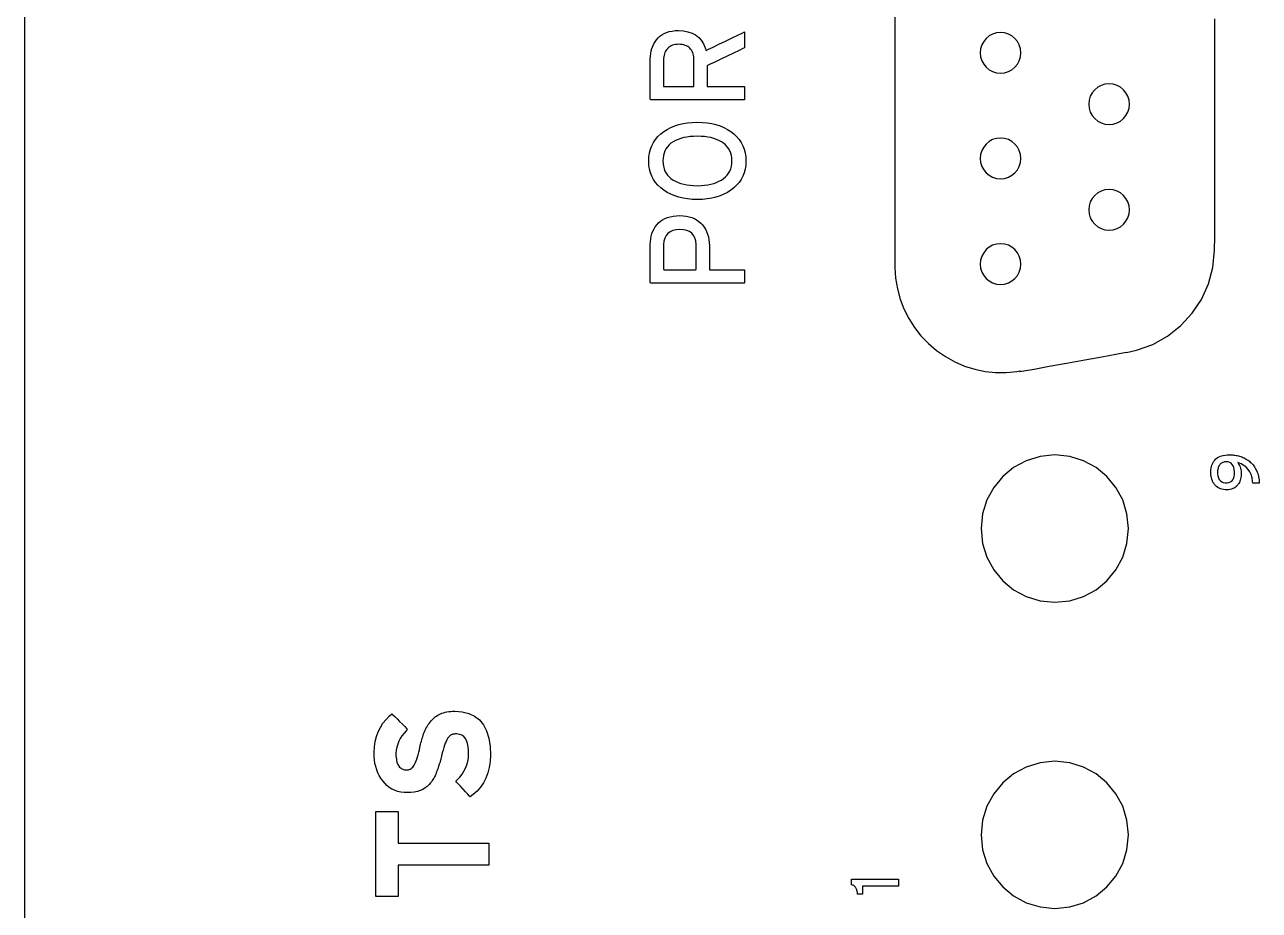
# Model space of a CAD drawing. Extents: x 1 to 47.7, y 0.2 to 33.5.
# Drawn here: x 31.599 to 32.873, y 17.852 to 18.766 of the extents above; entities that cross this region are included whole.
import ezdxf

# ---------------------------------------------------------------- set-up
doc = ezdxf.new("R2010")
doc.units = 0
doc.header["$MEASUREMENT"] = 0
doc.layers.add('6_0____DWG', color=7, linetype='CONTINUOUS')

msp = doc.modelspace()

# ---------------------------------------------------------------- linework, layer by layer
at = {"layer": '6_0____DWG'}
for points in [[(31.5991, 17.823), (31.5991, 17.9187), (31.5991, 18.0123), (31.5991, 18.0583), (31.5991, 18.1038), (31.5991, 18.1487), (31.5991, 18.1931), (31.5991, 18.2369), (31.5991, 18.2801), (31.5991, 18.3227), (31.5991, 18.3648), (31.5991, 18.4063), (31.5991, 18.4472), (31.5991, 18.4875), (31.5991, 18.5272), (31.5991, 18.5664), (31.5991, 18.6049), (31.5991, 18.6428), (31.5991, 18.6801), (31.5991, 18.7167), (31.5991, 18.7527), (31.5991, 18.7881)], [(32.4971, 18.7757), (32.4971, 18.6999), (32.4971, 18.6282), (32.4971, 18.5685), (32.4971, 18.5288), (32.4971, 18.5152), (32.4978, 18.5041), (32.4996, 18.4933), (32.5025, 18.4827), (32.5064, 18.4725), (32.5113, 18.4627), (32.5172, 18.4534), (32.5239, 18.4448), (32.5316, 18.4368), (32.5401, 18.4296), (32.5492, 18.4233), (32.5589, 18.4179), (32.5689, 18.4136), (32.5794, 18.4104), (32.5901, 18.4081), (32.601, 18.407), (32.612, 18.4069), (32.623, 18.408), (32.6262, 18.4085), (32.6262, 18.4084), (32.6262, 18.4083), (32.6261, 18.4082), (32.6261, 18.4081), (32.6261, 18.408), (32.6261, 18.4079), (32.6261, 18.4078), (32.6261, 18.4078), (32.6301, 18.4085), (32.6408, 18.4105), (32.6562, 18.4133), (32.6743, 18.4166), (32.6932, 18.42), (32.7107, 18.4232), (32.725, 18.4258), (32.734, 18.4274), (32.7361, 18.4278), (32.7361, 18.4278), (32.7361, 18.4277), (32.7361, 18.4277), (32.7361, 18.4276), (32.7361, 18.4276), (32.7362, 18.4275), (32.7362, 18.4275), (32.7362, 18.4275), (32.7463, 18.4298), (32.7631, 18.4359), (32.7784, 18.4445), (32.792, 18.4553), (32.8037, 18.468), (32.8133, 18.4824), (32.8205, 18.4983), (32.8252, 18.5153), (32.827, 18.5332), (32.8271, 18.5468), (32.8271, 18.5829), (32.8271, 18.6374), (32.8271, 18.7028), (32.8271, 18.7718)], [(31.9844, 17.9213), (32.0781, 17.9213), (32.0781, 17.8987), (31.9844, 17.8987), (31.9844, 17.8663), (31.9615, 17.8663), (31.9615, 17.9538), (31.9844, 17.9538), (31.9844, 17.9213)]]:
    msp.add_lwpolyline(points, dxfattribs=at)
for points in [[(32.2737, 18.7598), (32.2789, 18.7595), (32.2835, 18.7586), (32.2877, 18.7572), (32.2914, 18.7552), (32.2946, 18.7527), (32.2973, 18.7497), (32.2995, 18.7461), (32.3013, 18.742), (32.3023, 18.7392), (32.3048, 18.7404), (32.3094, 18.7426), (32.3155, 18.7456), (32.3223, 18.7489), (32.329, 18.7521), (32.335, 18.755), (32.3395, 18.7572), (32.3417, 18.7583), (32.3418, 18.758), (32.3418, 18.7566), (32.3418, 18.7545), (32.3418, 18.7518), (32.3418, 18.749), (32.3418, 18.7463), (32.3418, 18.7441), (32.3418, 18.7425), (32.3418, 18.742), (32.3401, 18.7412), (32.3362, 18.7393), (32.3306, 18.7366), (32.3241, 18.7335), (32.3175, 18.7302), (32.3114, 18.7273), (32.3066, 18.725), (32.3038, 18.7236), (32.3034, 18.7232), (32.3034, 18.7218), (32.3034, 18.7192), (32.3034, 18.7159), (32.3034, 18.7123), (32.3034, 18.7087), (32.3034, 18.7055), (32.3034, 18.7032), (32.3034, 18.7021), (32.3043, 18.7021), (32.3078, 18.7021), (32.313, 18.7021), (32.3193, 18.7021), (32.3259, 18.7021), (32.3322, 18.7021), (32.3374, 18.7021), (32.3409, 18.7021), (32.3418, 18.7021), (32.3418, 18.7014), (32.3418, 18.6999), (32.3418, 18.6979), (32.3418, 18.6955), (32.3418, 18.6932), (32.3418, 18.691), (32.3418, 18.6893), (32.3418, 18.6884), (32.3407, 18.6883), (32.3336, 18.6883), (32.3215, 18.6883), (32.3061, 18.6883), (32.2894, 18.6883), (32.2731, 18.6883), (32.259, 18.6883), (32.2489, 18.6883), (32.2447, 18.6883), (32.2446, 18.6896), (32.2446, 18.6935), (32.2446, 18.6992), (32.2446, 18.706), (32.2446, 18.7132), (32.2446, 18.7198), (32.2446, 18.7253), (32.2446, 18.7288), (32.2446, 18.7304), (32.2448, 18.7333), (32.2451, 18.736), (32.2456, 18.7387), (32.2463, 18.7412), (32.2472, 18.7436), (32.2483, 18.746), (32.2496, 18.7482), (32.251, 18.7502), (32.2527, 18.7522), (32.2545, 18.754), (32.2566, 18.7555), (32.2589, 18.7568), (32.2615, 18.7579), (32.2642, 18.7587), (32.2672, 18.7593), (32.2703, 18.7597)], [(32.6061, 18.7578), (32.6018, 18.7574), (32.5979, 18.7562), (32.5943, 18.7542), (32.5912, 18.7517), (32.5887, 18.7485), (32.5867, 18.745), (32.5855, 18.741), (32.5851, 18.7368), (32.5855, 18.7326), (32.5867, 18.7286), (32.5887, 18.7251), (32.5912, 18.722), (32.5943, 18.7194), (32.5979, 18.7175), (32.6018, 18.7162), (32.6061, 18.7158), (32.6103, 18.7162), (32.6142, 18.7175), (32.6178, 18.7194), (32.6209, 18.722), (32.6235, 18.7251), (32.6254, 18.7286), (32.6266, 18.7326), (32.6271, 18.7368), (32.6266, 18.741), (32.6254, 18.745), (32.6235, 18.7485), (32.6209, 18.7517), (32.6178, 18.7542), (32.6142, 18.7562), (32.6103, 18.7574)], [(32.2741, 18.7456), (32.2723, 18.7455), (32.2706, 18.7453), (32.269, 18.745), (32.2676, 18.7446), (32.2662, 18.744), (32.265, 18.7434), (32.2638, 18.7426), (32.2628, 18.7417), (32.2619, 18.7407), (32.261, 18.7396), (32.2603, 18.7384), (32.2597, 18.7371), (32.2592, 18.7357), (32.2588, 18.7342), (32.2585, 18.7327), (32.2584, 18.7311), (32.2583, 18.7296), (32.2583, 18.7282), (32.2583, 18.7252), (32.2583, 18.721), (32.2583, 18.7162), (32.2583, 18.7114), (32.2583, 18.7071), (32.2583, 18.7038), (32.2583, 18.7022), (32.259, 18.7021), (32.2617, 18.7021), (32.266, 18.7021), (32.2712, 18.7021), (32.2768, 18.7021), (32.282, 18.7021), (32.2863, 18.7021), (32.289, 18.7021), (32.2897, 18.7022), (32.2897, 18.7038), (32.2897, 18.7071), (32.2897, 18.7114), (32.2897, 18.7162), (32.2897, 18.721), (32.2897, 18.7252), (32.2897, 18.7282), (32.2897, 18.7296), (32.2896, 18.731), (32.2895, 18.7326), (32.2892, 18.7342), (32.2889, 18.7356), (32.2884, 18.737), (32.2878, 18.7383), (32.2871, 18.7394), (32.2863, 18.7405), (32.2854, 18.7416), (32.2844, 18.7425), (32.2833, 18.7433), (32.282, 18.744), (32.2807, 18.7445), (32.2792, 18.745), (32.2776, 18.7453), (32.2759, 18.7455)], [(32.7181, 18.7048), (32.7138, 18.7044), (32.7099, 18.7032), (32.7063, 18.7012), (32.7032, 18.6987), (32.7007, 18.6956), (32.6987, 18.692), (32.6975, 18.688), (32.6971, 18.6838), (32.6975, 18.6796), (32.6987, 18.6756), (32.7007, 18.6721), (32.7032, 18.669), (32.7063, 18.6664), (32.7099, 18.6645), (32.7138, 18.6632), (32.7181, 18.6628), (32.7223, 18.6632), (32.7263, 18.6645), (32.7298, 18.6664), (32.7329, 18.669), (32.7355, 18.6721), (32.7374, 18.6756), (32.7387, 18.6796), (32.7391, 18.6838), (32.7387, 18.688), (32.7374, 18.692), (32.7355, 18.6956), (32.7329, 18.6987), (32.7298, 18.7012), (32.7263, 18.7032), (32.7223, 18.7044)], [(32.2932, 18.6651), (32.2984, 18.6649), (32.3033, 18.6645), (32.308, 18.6637), (32.3124, 18.6627), (32.3166, 18.6613), (32.3205, 18.6597), (32.3242, 18.6578), (32.3276, 18.6557), (32.3308, 18.6532), (32.3337, 18.6504), (32.3362, 18.6475), (32.3383, 18.6443), (32.3401, 18.6409), (32.3415, 18.6373), (32.3425, 18.6335), (32.3431, 18.6294), (32.3434, 18.6252), (32.3431, 18.6209), (32.3425, 18.6169), (32.3415, 18.6131), (32.3401, 18.6096), (32.3383, 18.6062), (32.3362, 18.6031), (32.3337, 18.6002), (32.3308, 18.5975), (32.3276, 18.595), (32.3242, 18.5928), (32.3205, 18.5908), (32.3166, 18.5892), (32.3124, 18.5878), (32.308, 18.5868), (32.3033, 18.586), (32.2984, 18.5855), (32.2932, 18.5854), (32.288, 18.5855), (32.2831, 18.586), (32.2784, 18.5868), (32.274, 18.5878), (32.2698, 18.5892), (32.2658, 18.5908), (32.2621, 18.5928), (32.2586, 18.595), (32.2554, 18.5975), (32.2526, 18.6002), (32.2501, 18.6031), (32.248, 18.6062), (32.2463, 18.6096), (32.2449, 18.6131), (32.2439, 18.6169), (32.2433, 18.6209), (32.2431, 18.6252), (32.2433, 18.6294), (32.2439, 18.6335), (32.2449, 18.6373), (32.2463, 18.6409), (32.248, 18.6443), (32.2501, 18.6475), (32.2526, 18.6504), (32.2554, 18.6532), (32.2586, 18.6557), (32.2621, 18.6578), (32.2658, 18.6597), (32.2698, 18.6613), (32.274, 18.6627), (32.2784, 18.6637), (32.2831, 18.6645), (32.288, 18.6649)], [(32.2932, 18.6507), (32.2894, 18.6506), (32.2858, 18.6504), (32.2823, 18.6499), (32.2791, 18.6493), (32.2761, 18.6485), (32.2733, 18.6475), (32.2706, 18.6464), (32.2682, 18.645), (32.266, 18.6435), (32.264, 18.6418), (32.2623, 18.6399), (32.2609, 18.6379), (32.2597, 18.6357), (32.2588, 18.6333), (32.2582, 18.6308), (32.2578, 18.628), (32.2576, 18.6252), (32.2578, 18.6223), (32.2582, 18.6197), (32.2588, 18.6172), (32.2597, 18.6148), (32.2609, 18.6126), (32.2623, 18.6106), (32.264, 18.6088), (32.266, 18.6071), (32.2682, 18.6055), (32.2706, 18.6042), (32.2733, 18.603), (32.2761, 18.602), (32.2791, 18.6012), (32.2823, 18.6005), (32.2858, 18.6001), (32.2894, 18.5998), (32.2932, 18.5997), (32.297, 18.5998), (32.3005, 18.6001), (32.3039, 18.6005), (32.3071, 18.6012), (32.3101, 18.602), (32.3129, 18.603), (32.3155, 18.6042), (32.318, 18.6055), (32.3202, 18.6071), (32.3222, 18.6088), (32.324, 18.6106), (32.3255, 18.6126), (32.3267, 18.6148), (32.3277, 18.6172), (32.3283, 18.6197), (32.3287, 18.6223), (32.3289, 18.6252), (32.3287, 18.628), (32.3283, 18.6308), (32.3277, 18.6333), (32.3267, 18.6357), (32.3255, 18.6379), (32.324, 18.6399), (32.3222, 18.6418), (32.3202, 18.6435), (32.318, 18.645), (32.3155, 18.6464), (32.3129, 18.6475), (32.3101, 18.6485), (32.3071, 18.6493), (32.3039, 18.6499), (32.3005, 18.6504), (32.297, 18.6506)], [(32.6061, 18.6488), (32.6018, 18.6484), (32.5979, 18.6472), (32.5943, 18.6452), (32.5912, 18.6427), (32.5887, 18.6396), (32.5867, 18.636), (32.5855, 18.632), (32.5851, 18.6278), (32.5855, 18.6236), (32.5867, 18.6196), (32.5887, 18.6161), (32.5912, 18.613), (32.5943, 18.6104), (32.5979, 18.6085), (32.6018, 18.6072), (32.6061, 18.6068), (32.6103, 18.6072), (32.6142, 18.6085), (32.6178, 18.6104), (32.6209, 18.613), (32.6235, 18.6161), (32.6254, 18.6196), (32.6266, 18.6236), (32.6271, 18.6278), (32.6266, 18.632), (32.6254, 18.636), (32.6235, 18.6396), (32.6209, 18.6427), (32.6178, 18.6452), (32.6142, 18.6472), (32.6103, 18.6484)], [(32.7181, 18.5958), (32.7138, 18.5954), (32.7099, 18.5942), (32.7063, 18.5922), (32.7032, 18.5897), (32.7007, 18.5865), (32.6987, 18.583), (32.6975, 18.579), (32.6971, 18.5748), (32.6975, 18.5706), (32.6987, 18.5666), (32.7007, 18.5631), (32.7032, 18.56), (32.7063, 18.5574), (32.7099, 18.5555), (32.7138, 18.5542), (32.7181, 18.5538), (32.7223, 18.5542), (32.7263, 18.5555), (32.7298, 18.5574), (32.7329, 18.56), (32.7355, 18.5631), (32.7374, 18.5666), (32.7387, 18.5706), (32.7391, 18.5748), (32.7387, 18.579), (32.7374, 18.583), (32.7355, 18.5865), (32.7329, 18.5897), (32.7298, 18.5922), (32.7263, 18.5942), (32.7223, 18.5954)], [(32.2751, 18.5688), (32.2785, 18.5686), (32.2817, 18.5683), (32.2847, 18.5677), (32.2875, 18.5668), (32.2901, 18.5657), (32.2925, 18.5644), (32.2947, 18.5629), (32.2968, 18.5611), (32.2986, 18.5592), (32.3002, 18.557), (32.3016, 18.5548), (32.3028, 18.5523), (32.3038, 18.5498), (32.3046, 18.547), (32.3051, 18.5442), (32.3055, 18.5411), (32.3056, 18.538), (32.3056, 18.5369), (32.3056, 18.5345), (32.3056, 18.5311), (32.3056, 18.527), (32.3056, 18.5227), (32.3056, 18.5187), (32.3056, 18.5154), (32.3056, 18.5134), (32.3058, 18.513), (32.308, 18.513), (32.3122, 18.513), (32.3178, 18.513), (32.3241, 18.513), (32.3303, 18.513), (32.3358, 18.513), (32.3398, 18.513), (32.3418, 18.513), (32.3418, 18.5127), (32.3418, 18.5114), (32.3418, 18.5096), (32.3418, 18.5073), (32.3418, 18.5049), (32.3418, 18.5026), (32.3418, 18.5007), (32.3418, 18.4995), (32.3416, 18.4992), (32.3364, 18.4992), (32.3256, 18.4992), (32.3109, 18.4992), (32.2942, 18.4992), (32.2774, 18.4992), (32.2624, 18.4992), (32.251, 18.4992), (32.2451, 18.4992), (32.2446, 18.4998), (32.2446, 18.5031), (32.2446, 18.5083), (32.2446, 18.5147), (32.2446, 18.5215), (32.2446, 18.5281), (32.2446, 18.5336), (32.2446, 18.5374), (32.2446, 18.5389), (32.2448, 18.5419), (32.2451, 18.5448), (32.2456, 18.5476), (32.2464, 18.5502), (32.2473, 18.5527), (32.2485, 18.555), (32.2498, 18.5572), (32.2514, 18.5593), (32.2531, 18.5613), (32.2552, 18.563), (32.2574, 18.5645), (32.2598, 18.5658), (32.2624, 18.5668), (32.2653, 18.5677), (32.2683, 18.5683), (32.2716, 18.5686)], [(32.2751, 18.5544), (32.2713, 18.5541), (32.2679, 18.5533), (32.2651, 18.5521), (32.2628, 18.5504), (32.2609, 18.5482), (32.2596, 18.5456), (32.2587, 18.5426), (32.2584, 18.539), (32.2583, 18.5376), (32.2583, 18.5351), (32.2583, 18.5314), (32.2583, 18.527), (32.2583, 18.5224), (32.2583, 18.5182), (32.2583, 18.5149), (32.2583, 18.5132), (32.2589, 18.513), (32.2617, 18.513), (32.2663, 18.513), (32.2721, 18.513), (32.2782, 18.513), (32.2839, 18.513), (32.2886, 18.513), (32.2914, 18.513), (32.2919, 18.5132), (32.2919, 18.5149), (32.2919, 18.5182), (32.2919, 18.5224), (32.2919, 18.527), (32.2919, 18.5314), (32.2919, 18.5351), (32.2919, 18.5376), (32.2919, 18.539), (32.2915, 18.5427), (32.2906, 18.5458), (32.2892, 18.5484), (32.2874, 18.5506), (32.285, 18.5523), (32.2822, 18.5535), (32.2789, 18.5542)], [(32.6061, 18.5398), (32.6018, 18.5394), (32.5979, 18.5382), (32.5943, 18.5362), (32.5912, 18.5337), (32.5887, 18.5305), (32.5867, 18.527), (32.5855, 18.523), (32.5851, 18.5188), (32.5855, 18.5146), (32.5867, 18.5106), (32.5887, 18.5071), (32.5912, 18.504), (32.5943, 18.5014), (32.5979, 18.4995), (32.6018, 18.4982), (32.6061, 18.4978), (32.6103, 18.4982), (32.6142, 18.4995), (32.6178, 18.5014), (32.6209, 18.504), (32.6235, 18.5071), (32.6254, 18.5106), (32.6266, 18.5146), (32.6271, 18.5188), (32.6266, 18.523), (32.6254, 18.527), (32.6235, 18.5305), (32.6209, 18.5337), (32.6178, 18.5362), (32.6142, 18.5382), (32.6103, 18.5394)], [(32.6621, 18.3218), (32.6468, 18.3203), (32.6325, 18.3158), (32.6196, 18.3088), (32.6083, 18.2995), (32.5991, 18.2883), (32.592, 18.2754), (32.5876, 18.2611), (32.5861, 18.2458), (32.5876, 18.2305), (32.592, 18.2162), (32.5991, 18.2033), (32.6083, 18.1921), (32.6196, 18.1828), (32.6325, 18.1758), (32.6468, 18.1713), (32.6621, 18.1698), (32.6774, 18.1713), (32.6917, 18.1758), (32.7046, 18.1828), (32.7158, 18.1921), (32.7251, 18.2033), (32.7321, 18.2162), (32.7365, 18.2305), (32.7381, 18.2458), (32.7365, 18.2611), (32.7321, 18.2754), (32.7251, 18.2883), (32.7158, 18.2995), (32.7046, 18.3088), (32.6917, 18.3158), (32.6774, 18.3203)], [(32.8423, 18.322), (32.8434, 18.322), (32.8446, 18.322), (32.8457, 18.3219), (32.8468, 18.3217), (32.848, 18.3216), (32.8491, 18.3214), (32.8503, 18.3212), (32.8515, 18.3209), (32.8527, 18.3206), (32.8539, 18.3202), (32.855, 18.3198), (32.8562, 18.3193), (32.8574, 18.3188), (32.8585, 18.3182), (32.8596, 18.3175), (32.8607, 18.3169), (32.8618, 18.3161), (32.8628, 18.3154), (32.8638, 18.3145), (32.8648, 18.3136), (32.8657, 18.3127), (32.8666, 18.3117), (32.8674, 18.3106), (32.8682, 18.3095), (32.8689, 18.3083), (32.8696, 18.307), (32.8703, 18.3057), (32.8709, 18.3042), (32.8714, 18.3028), (32.8718, 18.3012), (32.8722, 18.2996), (32.8726, 18.2979), (32.8728, 18.2961), (32.873, 18.2943), (32.8731, 18.2928), (32.8727, 18.2928), (32.872, 18.2928), (32.871, 18.2928), (32.8698, 18.2928), (32.8686, 18.2928), (32.8676, 18.2928), (32.8668, 18.2928), (32.8663, 18.2928), (32.8661, 18.2948), (32.8656, 18.2983), (32.8646, 18.3015), (32.8633, 18.3043), (32.8616, 18.3069), (32.8595, 18.3091), (32.8571, 18.311), (32.8542, 18.3126), (32.851, 18.3139), (32.8512, 18.3132), (32.8519, 18.3121), (32.8526, 18.3108), (32.8532, 18.3095), (32.8536, 18.3081), (32.854, 18.3066), (32.8542, 18.305), (32.8543, 18.3032), (32.8543, 18.3015), (32.8543, 18.3), (32.8541, 18.2986), (32.8538, 18.2973), (32.8535, 18.2959), (32.853, 18.2947), (32.8525, 18.2935), (32.8518, 18.2923), (32.851, 18.2912), (32.8502, 18.2901), (32.8492, 18.2892), (32.8481, 18.2884), (32.847, 18.2877), (32.8457, 18.2871), (32.8443, 18.2866), (32.8428, 18.2863), (32.8412, 18.286), (32.8395, 18.2859), (32.8377, 18.286), (32.836, 18.2862), (32.8344, 18.2865), (32.8329, 18.287), (32.8315, 18.2876), (32.8302, 18.2883), (32.829, 18.2892), (32.8279, 18.2902), (32.827, 18.2914), (32.8261, 18.2926), (32.8253, 18.2939), (32.8247, 18.2953), (32.8241, 18.2967), (32.8237, 18.2982), (32.8233, 18.2998), (32.8231, 18.3015), (32.823, 18.3032), (32.823, 18.305), (32.8231, 18.3067), (32.8233, 18.3083), (32.8236, 18.3099), (32.8241, 18.3114), (32.8247, 18.3128), (32.8254, 18.3141), (32.8262, 18.3154), (32.8271, 18.3166), (32.8282, 18.3177), (32.8295, 18.3187), (32.8308, 18.3195), (32.8324, 18.3203), (32.8341, 18.3209), (32.8359, 18.3214), (32.8379, 18.3217), (32.84, 18.3219)], [(32.8389, 18.3148), (32.838, 18.3148), (32.8372, 18.3147), (32.8364, 18.3145), (32.8356, 18.3142), (32.8348, 18.3138), (32.8341, 18.3134), (32.8334, 18.3129), (32.8328, 18.3123), (32.8322, 18.3116), (32.8316, 18.3108), (32.8312, 18.31), (32.8308, 18.3091), (32.8305, 18.3081), (32.8302, 18.307), (32.8301, 18.3058), (32.83, 18.3046), (32.8301, 18.3025), (32.8304, 18.3002), (32.831, 18.2982), (32.8318, 18.2965), (32.8329, 18.2952), (32.8343, 18.2942), (32.8359, 18.2935), (32.8377, 18.2931), (32.8398, 18.2931), (32.8417, 18.2934), (32.8433, 18.294), (32.8446, 18.2949), (32.8457, 18.2962), (32.8465, 18.2977), (32.8471, 18.2996), (32.8474, 18.3018), (32.8475, 18.3043), (32.8473, 18.3067), (32.8469, 18.3088), (32.8462, 18.3106), (32.8452, 18.3121), (32.844, 18.3133), (32.8426, 18.3141), (32.8409, 18.3146)], [(32.0428, 18.0573), (32.0505, 18.0569), (32.0573, 18.0552), (32.0633, 18.0524), (32.0683, 18.0485), (32.0724, 18.0434), (32.0757, 18.0371), (32.078, 18.0296), (32.0794, 18.021), (32.0799, 18.0119), (32.0794, 18.0054), (32.0785, 17.9993), (32.077, 17.9937), (32.075, 17.9884), (32.0724, 17.9835), (32.0694, 17.979), (32.0659, 17.975), (32.0618, 17.9713), (32.0587, 17.9691), (32.0578, 17.97), (32.0562, 17.9718), (32.054, 17.9742), (32.0515, 17.9769), (32.049, 17.9796), (32.0467, 17.9821), (32.045, 17.984), (32.0439, 17.9852), (32.0452, 17.9867), (32.048, 17.9895), (32.0504, 17.9925), (32.0524, 17.9956), (32.0541, 17.9988), (32.0554, 18.0022), (32.0563, 18.0056), (32.0569, 18.0092), (32.0572, 18.0128), (32.0571, 18.0169), (32.0568, 18.0208), (32.0561, 18.0242), (32.0551, 18.0271), (32.0537, 18.0295), (32.0521, 18.0313), (32.0501, 18.0327), (32.0477, 18.0335), (32.045, 18.0339), (32.0439, 18.0339), (32.0433, 18.0339), (32.0426, 18.0338), (32.042, 18.0338), (32.0415, 18.0337), (32.0409, 18.0336), (32.0404, 18.0334), (32.0398, 18.0333), (32.0393, 18.0331), (32.0389, 18.0328), (32.0384, 18.0325), (32.038, 18.0322), (32.0375, 18.0318), (32.0371, 18.0314), (32.0367, 18.0309), (32.0363, 18.0304), (32.0359, 18.0299), (32.0354, 18.0293), (32.0346, 18.0279), (32.0339, 18.0263), (32.0331, 18.0244), (32.0323, 18.0223), (32.0316, 18.0199), (32.0308, 18.0173), (32.03, 18.0143), (32.0292, 18.0111), (32.0286, 18.0084), (32.0284, 18.0076), (32.0281, 18.0067), (32.0279, 18.0059), (32.0277, 18.005), (32.0274, 18.0042), (32.0271, 18.0034), (32.0269, 18.0026), (32.0266, 18.0019), (32.0264, 18.0011), (32.0261, 18.0003), (32.0259, 17.9995), (32.0256, 17.9987), (32.0254, 17.9979), (32.0251, 17.9972), (32.0248, 17.9964), (32.0245, 17.9957), (32.0242, 17.9949), (32.0238, 17.9938), (32.0232, 17.9923), (32.0225, 17.9909), (32.0219, 17.9896), (32.0212, 17.9883), (32.0204, 17.987), (32.0197, 17.9859), (32.0189, 17.9847), (32.018, 17.9836), (32.0165, 17.9817), (32.0145, 17.9798), (32.0123, 17.9782), (32.0099, 17.9767), (32.0072, 17.9756), (32.0043, 17.9746), (32.0011, 17.974), (31.9977, 17.9735), (31.9941, 17.9734), (31.9905, 17.9735), (31.9871, 17.974), (31.9839, 17.9747), (31.9808, 17.9758), (31.978, 17.9771), (31.9753, 17.9788), (31.9729, 17.9808), (31.9706, 17.983), (31.9685, 17.9855), (31.9666, 17.9882), (31.9649, 17.991), (31.9635, 17.9939), (31.9623, 17.997), (31.9613, 18.0002), (31.9605, 18.0036), (31.96, 18.0071), (31.9597, 18.0108), (31.9596, 18.0151), (31.96, 18.0208), (31.9609, 18.0262), (31.9622, 18.0313), (31.964, 18.0361), (31.9662, 18.0407), (31.9688, 18.045), (31.972, 18.049), (31.9755, 18.0528), (31.978, 18.0548), (31.979, 18.0538), (31.9809, 18.0519), (31.9833, 18.0495), (31.986, 18.0468), (31.9888, 18.0441), (31.9912, 18.0416), (31.9931, 18.0397), (31.9941, 18.0387), (31.9928, 18.0372), (31.9905, 18.0347), (31.9884, 18.0321), (31.9866, 18.0294), (31.9851, 18.0265), (31.984, 18.0235), (31.9831, 18.0204), (31.9825, 18.0172), (31.9822, 18.0139), (31.9822, 18.0115), (31.9824, 18.0097), (31.9826, 18.008), (31.9829, 18.0064), (31.9832, 18.005), (31.9836, 18.0037), (31.9841, 18.0025), (31.9847, 18.0015), (31.9853, 18.0006), (31.986, 17.9998), (31.9868, 17.9991), (31.9876, 17.9985), (31.9884, 17.9979), (31.9892, 17.9975), (31.99, 17.9972), (31.9909, 17.997), (31.9918, 17.9968), (31.9928, 17.9968), (31.9939, 17.9968), (31.995, 17.997), (31.996, 17.9973), (31.997, 17.9977), (31.9979, 17.9983), (31.9987, 17.999), (31.9995, 17.9998), (32.0002, 18.0007), (32.0009, 18.0018), (32.0016, 18.0031), (32.0023, 18.0045), (32.003, 18.0062), (32.0036, 18.0081), (32.0043, 18.0102), (32.005, 18.0125), (32.0057, 18.015), (32.0064, 18.0177), (32.0069, 18.0201), (32.0073, 18.0217), (32.0076, 18.0233), (32.008, 18.0248), (32.0084, 18.0264), (32.0089, 18.0279), (32.0093, 18.0295), (32.0098, 18.031), (32.0102, 18.0325), (32.0107, 18.0341), (32.0113, 18.0355), (32.0119, 18.037), (32.0126, 18.0384), (32.0132, 18.0397), (32.014, 18.0411), (32.0148, 18.0424), (32.0156, 18.0437), (32.0165, 18.0449), (32.0174, 18.0462), (32.0184, 18.0474), (32.0194, 18.0485), (32.0205, 18.0495), (32.0216, 18.0505), (32.0228, 18.0515), (32.0241, 18.0524), (32.0254, 18.0532), (32.0267, 18.054), (32.0282, 18.0547), (32.0297, 18.0553), (32.0313, 18.0558), (32.0331, 18.0563), (32.0348, 18.0567), (32.0367, 18.057), (32.0387, 18.0572), (32.0407, 18.0573)], [(32.6621, 18.0058), (32.6468, 18.0043), (32.6325, 17.9998), (32.6196, 17.9928), (32.6083, 17.9836), (32.5991, 17.9723), (32.592, 17.9594), (32.5876, 17.9451), (32.5861, 17.9298), (32.5876, 17.9145), (32.592, 17.9002), (32.5991, 17.8873), (32.6083, 17.8761), (32.6196, 17.8668), (32.6325, 17.8598), (32.6468, 17.8554), (32.6621, 17.8538), (32.6774, 17.8554), (32.6917, 17.8598), (32.7046, 17.8668), (32.7158, 17.8761), (32.7251, 17.8873), (32.7321, 17.9002), (32.7365, 17.9145), (32.7381, 17.9298), (32.7365, 17.9451), (32.7321, 17.9594), (32.7251, 17.9723), (32.7158, 17.9836), (32.7046, 17.9928), (32.6917, 17.9998), (32.6774, 18.0043)], [(32.5008, 17.877), (32.4994, 17.877), (32.4956, 17.877), (32.4902, 17.877), (32.4838, 17.877), (32.4773, 17.877), (32.4713, 17.877), (32.4666, 17.877), (32.4639, 17.877), (32.4636, 17.8769), (32.4636, 17.8763), (32.4636, 17.8752), (32.4636, 17.8739), (32.4636, 17.8724), (32.4636, 17.871), (32.4636, 17.8698), (32.4636, 17.869), (32.4636, 17.8686), (32.4634, 17.8686), (32.4629, 17.8686), (32.4621, 17.8686), (32.4613, 17.8686), (32.4604, 17.8686), (32.4596, 17.8686), (32.459, 17.8686), (32.4586, 17.8686), (32.4585, 17.8691), (32.4584, 17.8699), (32.4583, 17.8707), (32.4581, 17.8715), (32.4579, 17.8723), (32.4577, 17.873), (32.4574, 17.8737), (32.4572, 17.8744), (32.4568, 17.875), (32.4565, 17.8756), (32.4561, 17.8761), (32.4556, 17.8766), (32.4551, 17.8771), (32.4546, 17.8774), (32.454, 17.8778), (32.4533, 17.878), (32.4526, 17.8782), (32.4523, 17.8784), (32.4523, 17.8788), (32.4523, 17.8795), (32.4523, 17.8804), (32.4523, 17.8814), (32.4523, 17.8824), (32.4523, 17.8832), (32.4523, 17.8838), (32.4523, 17.884), (32.4541, 17.884), (32.4591, 17.884), (32.4661, 17.884), (32.4744, 17.884), (32.4829, 17.884), (32.4907, 17.884), (32.4968, 17.884), (32.5004, 17.884), (32.5008, 17.884), (32.5008, 17.8835), (32.5008, 17.8826), (32.5008, 17.8814), (32.5008, 17.8802), (32.5008, 17.879), (32.5008, 17.878), (32.5008, 17.8773)]]:
    msp.add_lwpolyline(points, close=True, dxfattribs=at)

doc.saveas('drawing.dxf')
